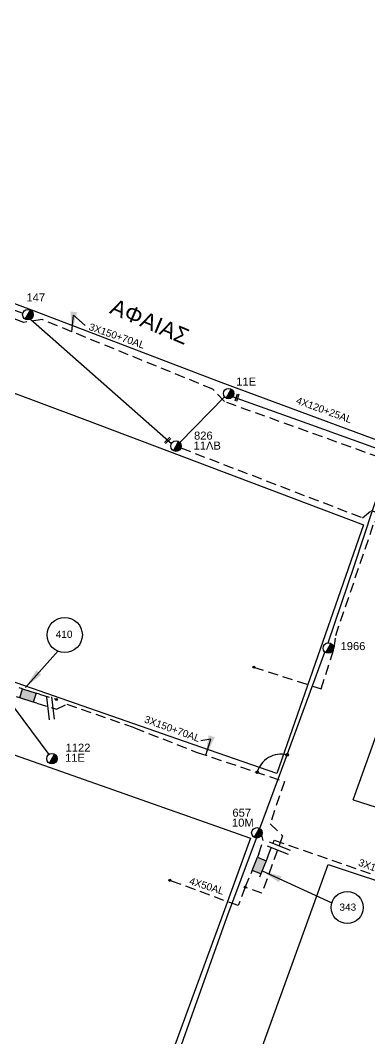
# Model space of a CAD drawing. Header units: millimetres. Extents: x 751 to 1825, y 360 to 872.
# Drawn here: x 1593.4 to 1637, y 468.9 to 596.1 of the extents above; entities that cross this region are included whole.
import ezdxf

# ---------------------------------------------------------------- set-up
doc = ezdxf.new("R2010")
doc.units = ezdxf.units.MM
doc.linetypes.add('DASHED', pattern=[19.05, 12.7, -6.35])
for name, color, linetype in [('Link Box 4 Διευθύνσεων', 7, 'Continuous'), ('Γέφυρες Εναέριου Δικτύου', 7, 'Continuous'), ('Επιγραφές - Σχήματα', 7, 'Continuous'), ('Καλώδια ΧΤ   3x150+70AL', 7, 'DASHED'), ('Καλώδια ΧΤ   4x16AL', 7, 'DASHED'), ('Μηχανική τομή', 7, 'Continuous'), ('Στύλος ΦΜ', 7, 'Continuous'), ('Στύλος ΦΜ @ 1', 7, 'Continuous'), ('Συνδέσεις', 7, 'Continuous'), ('Συνεστραμμένα ΧΤ   4x120+25 AL', 7, 'SYN_LINE'), ('Τομή', 7, 'Continuous'), ('Υπόβαθρο ΔΕΗ', 7, 'Continuous'), ('Υπόγεια καλώδια Παροχών ΧΤ   4x50AL', 7, 'DASHED')]:
    doc.layers.add(name, color=color, linetype=linetype)
doc.styles.get("Standard").update_dxf_attribs({"font": 'ARIAL.TTF'})
doc.linetypes.add('SYN_LINE', pattern='A,0.5,-0.0001,["/\\/\\/\\/",Standard,S=0.1,R=0,X=0,Y=-0.05],-0.25', length=0.7501)
doc.dimstyles.new('ISO-25', dxfattribs={"dimtxt": 2.5, "dimasz": 2.5, "dimexe": 1.25, "dimexo": 0.625, "dimtad": 1, "dimtxsty": 'Standard', "dimcen": 2.5, "dimadec": 0, "dimazin": 0, "dimtfac": 1, "dimtmove": 0, "dimatfit": 3, "dimfxl": 1, "dimarcsym": 0})

# ---------------------------------------------------------------- blocks, each defined once
blk = doc.blocks.new('LINK BOX 4 ΑΝΑΧΩΡΗΣΕΩΝ')
at = {"layer": 'Link Box 4 Διευθύνσεων', "ltscale": 40}
blk.add_hatch(color=256, dxfattribs=at).paths.add_polyline_path([(-3.54, 0), (-3.54, -4.67), (3.54, -4.67), (3.54, 0)])
for p, q in [((-3.54, 0), (-5.33, 0)), ((5.33, 0), (3.54, 0)), ((-3.54, -4.67), (-5.33, -4.67)), ((5.33, -4.67), (3.54, -4.67))]:
    blk.add_line(p, q, dxfattribs=at)
blk.add_lwpolyline([(-3.54, -4.67), (-3.54, 0), (3.54, 0), (3.54, -4.67)], close=True, dxfattribs=at)
blk = doc.blocks.new('_ΣΥΝΔΕΣΗ')
at = {"layer": 'Συνδέσεις', "linetype": 'SYN_LINE', "ltscale": 40}
blk.add_hatch(color=256, dxfattribs=at).paths.add_polyline_path([(0.5, -0.01, 1), (-0.5, -0.01, 1)])
at = {"layer": 'Συνδέσεις'}
blk.add_circle((0, -0.01), 0.5, dxfattribs=at)
blk = doc.blocks.new('ΥΠΑΡΧΩΝ ΤΣΙΜΕΝΤΕΝΙΟΣ ΣΤΥΛΟΣ')
at = {"layer": 'Στύλος ΦΜ'}
blk.add_hatch(color=256, dxfattribs=at).paths.add_polyline_path([(-1.29, -2.28, 0.574793), (2.62, 0, 0.268822), (1.3, 2.27)])
blk.add_line((-1.29, -2.28), (1.3, 2.27), dxfattribs=at)
blk.add_circle((0, 0), 2.62, dxfattribs=at)
at = {"layer": 'Στύλος ΦΜ', "flags": 4}
for tag, p in [('ΑΡΙΘΜΟΣ', (-4.68, 8.05)), ('ΤΥΠΟΣ', (-4.91, 3.03))]:
    blk.add_attdef(tag, p, '', height=4, dxfattribs=at)
blk = doc.blocks.new('ΤΟΜΗ')
at = {"layer": 'Τομή', "ltscale": 40}
for p, q in [((-5.68, 0), (5.68, 0)), ((5.68, -2.33), (-5.68, -2.33))]:
    blk.add_line(p, q, dxfattribs=at)
blk = doc.blocks.new('ΜΗΧΑΝΙΚΗ ΤΟΜΗ')
at = {"layer": 'Μηχανική τομή', "ltscale": 40}
for p, q in [((-1.89, 0.78), (1.89, 0.78)), ((1.89, 0), (-1.89, 0))]:
    blk.add_line(p, q, dxfattribs=at)

msp = doc.modelspace()

# ---------------------------------------------------------------- linework, layer by layer
at = {"layer": 'Γέφυρες Εναέριου Δικτύου', "ltscale": 0.1}
msp.add_arc((1625.93, 501.36), 3.06, 75.431, 165.665, dxfattribs=at)
at = {"layer": 'Επιγραφές - Σχήματα', "ltscale": 0.1}
for centre, radius in [((1598.9, 519.31), 2.2), ((1634.21, 485.25), 2)]:
    msp.add_circle(centre, radius, dxfattribs=at)
at = {"layer": 'Καλώδια ΧΤ   3x150+70AL', "color": 173, "linetype": 'DASHED', "ltscale": 0.1}
msp.add_lwpolyline([(1655.89, 521.28), (1657.87, 526.37), (1637.8, 534.12), (1640.06, 540.84), (1618.85, 548.47), (1617.42, 550.03), (1596.06, 558.72), (1593.78, 558.37), (1574.83, 565.56)], dxfattribs=at)
at = {"layer": 'Καλώδια ΧΤ   3x150+70AL', "color": 6, "linetype": 'DASHED', "ltscale": 0.1}
msp.add_lwpolyline([(1613.42, 542.68), (1636.13, 533.96), (1637.22, 534.88), (1644.88, 532.05), (1658.74, 526.83), (1656.47, 521.06)], dxfattribs=at)
at = {"layer": 'Καλώδια ΧΤ   3x150+70AL', "color": 1, "linetype": 'Continuous', "ltscale": 0.1}
for points in [[(1631.82, 518.33), (1635.12, 528.05), (1637.43, 535.13), (1639.64, 541.48)], [(1623.29, 495.11), (1626.45, 503.66), (1631.41, 517.18)], [(1608.31, 453.57), (1619.17, 484.01), (1622.86, 493.93)]]:
    msp.add_lwpolyline(points, dxfattribs=at)
at = {"layer": 'Καλώδια ΧΤ   3x150+70AL', "color": 1, "linetype": 'DASHED', "ltscale": 0.1}
for points in [[(1622.51, 515.29), (1630.94, 512.57), (1632.57, 517.66), (1632.77, 519.23), (1637.61, 533.48), (1657.17, 526.16), (1655.39, 521.46), (1655.39, 521.46), (1655.39, 521.46)], [(1595.75, 511.91), (1597.88, 511.26)], [(1595.4, 510.8), (1597.86, 510.02), (1599.17, 510.67), (1607.61, 507.71), (1615.45, 504.63), (1626.35, 500.99), (1624.57, 495.7), (1626.13, 494.21), (1623.54, 487.02), (1621.45, 487.79), (1622.17, 489.46)], [(1623.14, 491.94), (1623.72, 493.63), (1623.52, 494.27), (1623.49, 494.29)]]:
    msp.add_lwpolyline(points, dxfattribs=at)
at = {"layer": 'Καλώδια ΧΤ   3x150+70AL', "color": 2, "linetype": 'DASHED', "ltscale": 0.1}
msp.add_lwpolyline([(1624.23, 491.51), (1625.08, 493.66), (1652.97, 484.03), (1673.79, 476.8), (1688.31, 471.64), (1704.48, 466.11), (1704.81, 466.24), (1704.96, 466.71), (1705, 467.12), (1705.28, 467.39), (1705.58, 467.62), (1705.91, 467.59), (1707.86, 466.95)], dxfattribs=at)
at = {"layer": 'Καλώδια ΧΤ   4x16AL', "color": 173, "linetype": 'Continuous', "ltscale": 0.1}
msp.add_lwpolyline([(1590.36, 513.14), (1596.93, 504.39)], dxfattribs=at)
at = {"layer": 'Συνεστραμμένα ΧΤ   4x120+25 AL', "color": 6, "linetype": 'SYN_LINE', "ltscale": 10}
for points in [[(1570.11, 568.41), (1586.24, 562.2), (1593.66, 559.52)], [(1594.62, 558.77), (1612.24, 543.24)], [(1618.88, 549.06), (1613.27, 543.38)], [(1639.5, 542.02), (1629.22, 545.73), (1619.88, 549.06)]]:
    msp.add_lwpolyline(points, dxfattribs=at)
at = {"layer": 'Υπόβαθρο ΔΕΗ', "ltscale": 0.1}
for points in [[(1551.74, 631.75), (1656.95, 591.32), (1639.81, 542.94), (1618.11, 550.97), (1595.1, 559.76), (1539.21, 580.56), (1534.07, 582.56), (1551.74, 631.75)], [(1625.42, 501.99), (1613.85, 506.01), (1583.81, 516.46), (1559.69, 524.81), (1569.27, 558.25), (1601.39, 546.23), (1636.23, 533.07)], [(1618.53, 484.03), (1614.33, 472.59), (1609.6, 459.74), (1583.96, 470.08), (1565.82, 477.25), (1555.85, 481.2), (1548.65, 484.03), (1548.1, 484.24), (1557.47, 516.7), (1622.12, 493.93)], [(1651.65, 484.03), (1659.26, 481.38), (1673.16, 476.43), (1680.99, 473.66), (1692.21, 469.74), (1700.5, 466.95), (1711.41, 463.02), (1710.52, 460.07), (1706, 445.02), (1702.01, 432.12), (1699.41, 423.69), (1690.44, 427.29), (1669.54, 435.63), (1635.77, 449.05), (1619.2, 455.71), (1629.46, 484.03), (1631.83, 490.63)]]:
    msp.add_lwpolyline(points, close=True, dxfattribs=at)
for points in [[(1634.95, 498.72), (1646.03, 529.6), (1718.4, 502.61)], [(1634.95, 498.72), (1648.67, 494.31), (1676.05, 484.03), (1692.97, 478.04), (1713.34, 470.77), (1714.62, 474.57), (1717.69, 484.03)]]:
    msp.add_lwpolyline(points, dxfattribs=at)
at = {"layer": 'Υπόγεια καλώδια Παροχών ΧΤ   4x50AL', "color": 1, "linetype": 'DASHED', "ltscale": 0.1}
msp.add_lwpolyline([(1621.45, 487.79), (1620.59, 485.48), (1612.03, 488.64)], dxfattribs=at)

# ---------------------------------------------------------------- block references
at = {"layer": 'Link Box 4 Διευθύνσεων', "ltscale": 0.1}
for p, xscale, yscale, zscale, rotation in [((1594.47, 512.31), 0.2500000000000207, 0.2500000000000207, 0.2500000000000207, 342.6668808462239), ((1622.66, 490.7), 0.2500000000000479, 0.2500000000000479, 0.2500000000000479, 68.56938928413494)]:
    msp.add_blockref('LINK BOX 4 ΑΝΑΧΩΡΗΣΕΩΝ', p, dxfattribs=dict(at, xscale=xscale, yscale=yscale, zscale=zscale, rotation=rotation))
at = {"layer": 'Μηχανική τομή', "ltscale": 0.1}
for p, xscale, yscale, zscale, rotation in [((1620.52, 548.95), 0.2500000000000617, 0.2500000000000617, 0.2500000000000617, 71.13126903102442), ((1611.84, 543.55), 0.2500000000000461, 0.2500000000000461, 0.2500000000000461, 44.10138931708985)]:
    msp.add_blockref('ΜΗΧΑΝΙΚΗ ΤΟΜΗ', p, dxfattribs=dict(at, xscale=xscale, yscale=yscale, zscale=zscale, rotation=rotation))
at = {"layer": 'Στύλος ΦΜ @ 1', "ltscale": 0.1}
ref = msp.add_blockref('ΥΠΑΡΧΩΝ ΤΣΙΜΕΝΤΕΝΙΟΣ ΣΤΥΛΟΣ', (1594.29, 559.34), dxfattribs=dict(at, xscale=0.25, yscale=0.25, zscale=0.25))
ref.add_attrib('ΤΥΠΟΣ', '147', (1594.11, 560.99), dxfattribs={"layer": 'Στύλος ΦΜ', "height": 1, "flags": 4})
ref = msp.add_blockref('ΥΠΑΡΧΩΝ ΤΣΙΜΕΝΤΕΝΙΟΣ ΣΤΥΛΟΣ', (1619.38, 549.48), dxfattribs=dict(at, xscale=0.25, yscale=0.25, zscale=0.25))
ref.add_attrib('ΤΥΠΟΣ', '11E', (1620.33, 550.48), dxfattribs={"layer": 'Στύλος ΦΜ', "height": 1, "flags": 4})
ref = msp.add_blockref('ΥΠΑΡΧΩΝ ΤΣΙΜΕΝΤΕΝΙΟΣ ΣΤΥΛΟΣ', (1612.81, 542.91), dxfattribs=dict(at, xscale=0.25, yscale=0.25, zscale=0.25))
ref.add_attrib('ΤΥΠΟΣ', '11ΛB', (1615, 542.48), dxfattribs={"layer": 'Στύλος ΦΜ', "height": 1, "flags": 4})
ref.add_attrib('ΑΡΙΘΜΟΣ', '826', (1615.06, 543.73), dxfattribs={"layer": 'Στύλος ΦΜ', "height": 1, "flags": 4})
ref = msp.add_blockref('ΥΠΑΡΧΩΝ ΤΣΙΜΕΝΤΕΝΙΟΣ ΣΤΥΛΟΣ', (1631.85, 517.67), dxfattribs=dict(at, xscale=0.25, yscale=0.25, zscale=0.25))
ref.add_attrib('ΤΥΠΟΣ', '1966', (1633.37, 517.42), dxfattribs={"layer": 'Στύλος ΦΜ', "height": 1, "flags": 4})
ref = msp.add_blockref('ΥΠΑΡΧΩΝ ΤΣΙΜΕΝΤΕΝΙΟΣ ΣΤΥΛΟΣ', (1597.3, 503.85), dxfattribs=dict(at, xscale=0.25, yscale=0.25, zscale=0.25))
ref.add_attrib('ΤΥΠΟΣ', '11E', (1598.94, 503.46), dxfattribs={"layer": 'Στύλος ΦΜ', "height": 1, "flags": 4})
ref.add_attrib('ΑΡΙΘΜΟΣ', '1122', (1599, 504.72), dxfattribs={"layer": 'Στύλος ΦΜ', "height": 1, "flags": 4})
ref = msp.add_blockref('ΥΠΑΡΧΩΝ ΤΣΙΜΕΝΤΕΝΙΟΣ ΣΤΥΛΟΣ', (1622.91, 494.58), dxfattribs=dict(at, xscale=0.25, yscale=0.25, zscale=0.25))
ref.add_attrib('ΤΥΠΟΣ', '10M', (1619.8, 495.35), dxfattribs={"layer": 'Στύλος ΦΜ', "height": 1, "flags": 4})
ref.add_attrib('ΑΡΙΘΜΟΣ', '657', (1619.86, 496.6), dxfattribs={"layer": 'Στύλος ΦΜ', "height": 1, "flags": 4})
at = {"layer": 'Συνδέσεις', "ltscale": 0.1, "xscale": 0.25, "yscale": 0.25, "zscale": 0.25}
for p in [(1622.52, 515.3), (1597.88, 511.26), (1612.03, 488.65), (1621.45, 487.8)]:
    msp.add_blockref('_ΣΥΝΔΕΣΗ', p, dxfattribs=at)
at = {"layer": 'Συνδέσεις', "xscale": 0.3, "yscale": 0.3, "zscale": 0.345700799648589}
for p in [(1626.7, 504.33), (1622.96, 502.13)]:
    msp.add_blockref('_ΣΥΝΔΕΣΗ', p, dxfattribs=at)
at = {"layer": 'Τομή', "ltscale": 0.1}
for p, xscale, yscale, zscale, rotation in [((1596.82, 510.12), 0.2499999999998802, 0.2499999999998802, 0.2499999999998802, 96.40391528385014), ((1625.76, 492.93), 0.250000000000038, 0.250000000000038, 0.250000000000038, 338.4911553964413)]:
    msp.add_blockref('ΤΟΜΗ', p, dxfattribs=dict(at, xscale=xscale, yscale=yscale, zscale=zscale, rotation=rotation))

# ---------------------------------------------------------------- texts
at = {"layer": 'Επιγραφές - Σχήματα', "ltscale": 0.1, "insert": (1609.53, 558.47), "char_height": 2, "attachment_point": 5, "rotation": 336.9787}
msp.add_mtext('ΑΦΑΙΑΣ', dxfattribs=at)
at = {"layer": 'Επιγραφές - Σχήματα', "ltscale": 0.1, "char_height": 0.9, "width": 8.5591, "attachment_point": 1}
for s, insert in [('410', (1597.77, 519.85)), ('343', (1633.23, 485.74))]:
    msp.add_mtext(s, dxfattribs=dict(at, insert=insert))
at = {"layer": 'Καλώδια ΧΤ   3x150+70AL', "color": 7, "linetype": 'DASHED', "ltscale": 0.1, "char_height": 0.9, "width": 84.1859, "attachment_point": 1}
for insert, rotation in [((1602.12, 558.31), 340.9115), ((1609.06, 509.26), 339.9747), ((1635.82, 491.36), 339.9747)]:
    msp.add_mtext('3X150+70AL', dxfattribs=dict(at, insert=insert, rotation=rotation))
at = {"layer": 'Συνεστραμμένα ΧΤ   4x120+25 AL', "color": 7, "linetype": 'DASHED', "ltscale": 0.1, "insert": (1628.04, 549.11), "char_height": 0.9, "width": 84.1859, "attachment_point": 1, "rotation": 339.9214}
msp.add_mtext('4X120+25AL', dxfattribs=at)
at = {"layer": 'Υπόγεια καλώδια Παροχών ΧΤ   4x50AL', "color": 7, "linetype": 'DASHED', "ltscale": 0.1, "insert": (1614.65, 489.04), "char_height": 0.9, "width": 84.1859, "attachment_point": 1, "rotation": 342.3648}
msp.add_mtext('4X50AL', dxfattribs=at)

# ---------------------------------------------------------------- leaders
at = {"layer": 'Επιγραφές - Σχήματα', "ltscale": 0.1}
for points in [[(1599.8, 557.2), (1599.99, 559.3), (1601.44, 557.99)], [(1593.99, 512.75), (1598.09, 517.33)], [(1616.53, 504.27), (1617.16, 506.3), (1615.91, 506.09)], [(1623.56, 489.81), (1632.29, 485.81)]]:
    msp.add_leader(points, dimstyle='ISO-25', override={"dimgap": 0.625, "dimtad": 0}, dxfattribs=at)

doc.saveas('drawing.dxf')
